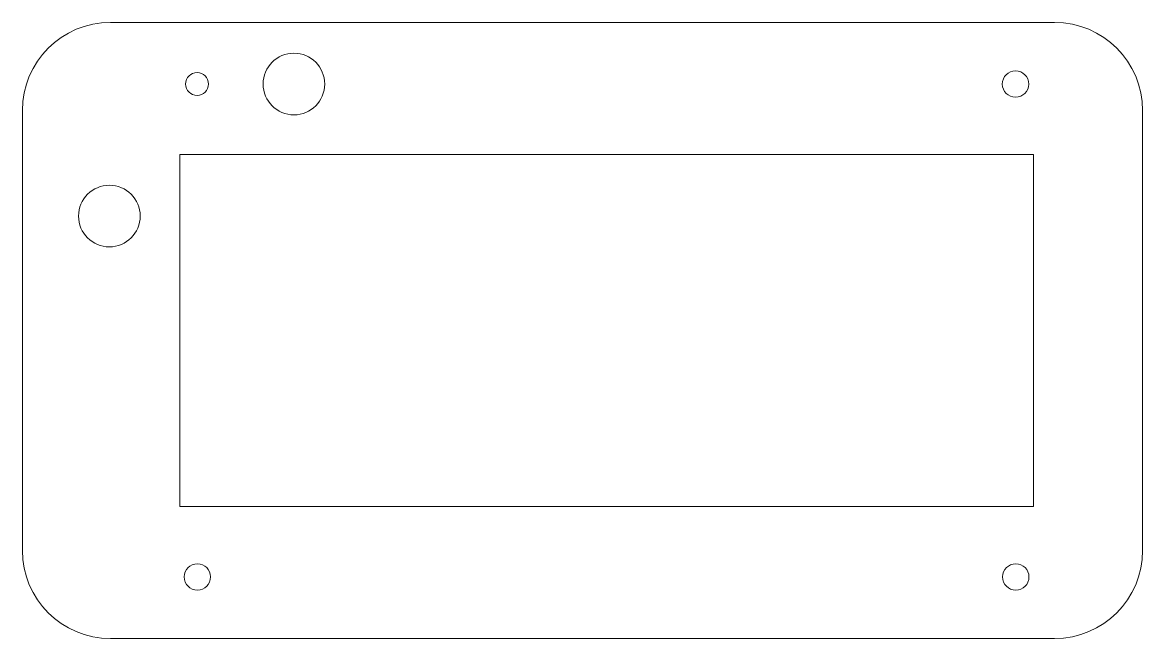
# Model space of a CAD drawing. Header units: millimetres. Extents: x -79 to 49, y -48 to 22.
import ezdxf

# ---------------------------------------------------------------- set-up
doc = ezdxf.new("R2010")
doc.units = ezdxf.units.MM

msp = doc.modelspace()

# ---------------------------------------------------------------- linework, layer by layer
at = {"color": 7, "linetype": 'Continuous', "lineweight": 15}
for p, q in [((-68.78, 21.98), (38.51, 21.98)), ((-78.78, 11.98), (-78.78, -38.02)), ((48.51, 11.98), (48.51, -38.02)), ((-60.9, 6.98), (-60.9, -33.02)), ((-60.9, 6.98), (36.1, 6.98)), ((36.1, 6.98), (36.1, -33.02)), ((-60.9, -33.02), (36.1, -33.02)), ((-68.78, -48.02), (38.51, -48.02))]:
    msp.add_line(p, q, dxfattribs=at)
for centre, radius in [((-47.93, 14.98), 3.5), ((-58.93, 14.98), 1.3), ((34.07, 14.98), 1.5), ((-68.9, -0.02), 3.5), ((-58.9, -41.02), 1.5), ((34.1, -41.02), 1.5)]:
    msp.add_circle(centre, radius, dxfattribs=at)
for centre, start, end in [((-68.78, 11.98), 90, 180), ((38.51, 11.98), 0, 90), ((-68.78, -38.02), 180, 270), ((38.51, -38.02), 270, 0)]:
    msp.add_arc(centre, 10, start, end, dxfattribs=at)

doc.saveas('drawing.dxf')
